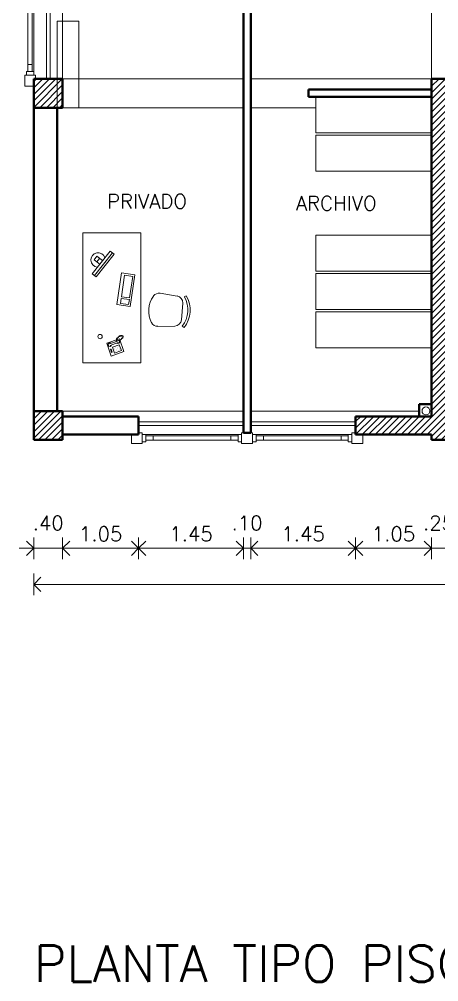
# Model space of a CAD drawing. Extents: x 1018 to 1337, y -109 to 133.
# Drawn here: x 1269.07 to 1274.87, y 106.56 to 119.89 of the extents above; entities that cross this region are included whole.
import ezdxf

# ---------------------------------------------------------------- set-up
doc = ezdxf.new("R2010")
doc.units = 0
doc.header["$LTSCALE"] = 0.5
doc.layers.get('0').update_dxf_attribs({"linetype": 'CONTINUOUS'})
doc.layers.get('Defpoints').update_dxf_attribs({"linetype": 'CONTINUOUS'})
for name, color, linetype, lineweight in [('Acotaciones', 9, 'CONTINUOUS', 9), ('Carpintería', 55, 'CONTINUOUS', 20), ('Detalles .05', 243, 'CONTINUOUS', 5), ('Detalles 01', 8, 'CONTINUOUS', 9), ('Equipamiento fijo', 31, 'CONTINUOUS', 13), ('Equipamiento movil', 33, 'CONTINUOUS', 9), ('Muros corte', 7, 'CONTINUOUS', 40), ('Punta 02', 11, 'CONTINUOUS', 20), ('Punta 05', 52, 'CONTINUOUS', 50), ('Tratamiento pisos', 251, 'CONTINUOUS', 9)]:
    doc.layers.add(name, color=color, linetype=linetype, lineweight=lineweight)
doc.styles.add('Texto 2 mm', font='simplex.shx', dxfattribs={"height": 0.2})
doc.styles.add('Texto 5 mm', font='simplex.shx', dxfattribs={"height": 0.5})
doc.dimstyles.new('Primera línea', dxfattribs={"dimscale": 0, "dimtxt": 0.2, "dimasz": 0.2, "dimexe": 0.15, "dimexo": 0, "dimgap": 0.1, "dimtad": 1, "dimzin": 4, "dimdsep": 46, "dimtxsty": 'Texto 2 mm', "dimblk": 'OPEN90', "dimcen": 2.5, "dimclrd": 256, "dimclre": 256, "dimclrt": 256, "dimadec": 0, "dimazin": 0, "dimtfac": 1, "dimtmove": 2, "dimatfit": 3, "dimldrblk": 'OPEN90', "dimfxl": 1, "dimtolj": 1, "dimtzin": 0, "dimlwd": -1, "dimlwe": -1, "dimarcsym": 0})
doc.dimstyles.new('Segunda línea', dxfattribs={"dimscale": 0, "dimtxt": 0.2, "dimasz": 0.2, "dimexe": 0.15, "dimexo": 0.5, "dimgap": 0.1, "dimtad": 1, "dimzin": 4, "dimdsep": 46, "dimtxsty": 'Texto 2 mm', "dimblk": 'OPEN90', "dimcen": 2.5, "dimclrd": 256, "dimclre": 256, "dimclrt": 256, "dimadec": 0, "dimazin": 0, "dimtfac": 1, "dimtmove": 2, "dimatfit": 3, "dimldrblk": 'OPEN90', "dimfxl": 1, "dimtolj": 1, "dimtzin": 0, "dimlwd": -1, "dimlwe": -1, "dimarcsym": 0})
pattern_1 = [(45, (54.626424, 1.85935), (-0.0449012806, 0.0449012806), [])]

# ---------------------------------------------------------------- blocks, each defined once
blk = doc.blocks.new('_Open90')
at = {"color": 0, "linetype": 'ByBlock', "lineweight": -2}
for p, q in [((0, 0), (-1, 0)), ((-0.5, 0.5), (0, 0)), ((0, 0), (-0.5, -0.5))]:
    blk.add_line(p, q, dxfattribs=at)
blk = doc.blocks.new('*D366')
at = {"layer": 'Acotaciones', "transparency": 16777216}
for p, q in [((1269.672, 112.714), (1269.672, 112.414)), ((1270.722, 112.714), (1270.722, 112.414)), ((1269.872, 112.564), (1270.522, 112.564))]:
    blk.add_line(p, q, dxfattribs=at)
at = {"layer": 'Defpoints', "color": 0, "transparency": 16777216}
for p in [(1269.672, 112.714), (1270.722, 112.714), (1270.722, 112.564)]:
    blk.add_point(p, dxfattribs=at)
at = {"layer": 'Acotaciones', "transparency": 16777216, "xscale": 0.2, "yscale": 0.2, "zscale": 0.2, "rotation": 180}
blk.add_blockref('_Open90', (1269.672, 112.564), dxfattribs=at)
at = {"layer": 'Acotaciones', "transparency": 16777216, "xscale": 0.2, "yscale": 0.2, "zscale": 0.2}
blk.add_blockref('_Open90', (1270.722, 112.564), dxfattribs=at)
at = {"layer": 'Acotaciones', "transparency": 16777216, "insert": (1270.197, 112.764), "char_height": 0.2, "attachment_point": 5, "style": 'Texto 2 mm'}
blk.add_mtext('\\A1;1.05', dxfattribs=at)
blk = doc.blocks.new('*D367')
at = {"layer": 'Acotaciones', "transparency": 16777216}
for p, q in [((1270.722, 112.714), (1270.722, 112.414)), ((1272.172, 112.714), (1272.172, 112.414)), ((1270.922, 112.564), (1271.972, 112.564))]:
    blk.add_line(p, q, dxfattribs=at)
at = {"layer": 'Defpoints', "color": 0, "transparency": 16777216}
for p in [(1270.722, 112.714), (1272.172, 112.714), (1272.172, 112.564)]:
    blk.add_point(p, dxfattribs=at)
at = {"layer": 'Acotaciones', "transparency": 16777216, "xscale": 0.2, "yscale": 0.2, "zscale": 0.2, "rotation": 180}
blk.add_blockref('_Open90', (1270.722, 112.564), dxfattribs=at)
at = {"layer": 'Acotaciones', "transparency": 16777216, "xscale": 0.2, "yscale": 0.2, "zscale": 0.2}
blk.add_blockref('_Open90', (1272.172, 112.564), dxfattribs=at)
at = {"layer": 'Acotaciones', "transparency": 16777216, "insert": (1271.447, 112.764), "char_height": 0.2, "attachment_point": 5, "style": 'Texto 2 mm'}
blk.add_mtext('\\A1;1.45', dxfattribs=at)
blk = doc.blocks.new('*D368')
at = {"layer": 'Acotaciones', "transparency": 16777216}
for p, q in [((1272.272, 112.714), (1272.272, 112.414)), ((1273.722, 112.714), (1273.722, 112.414)), ((1272.472, 112.564), (1273.522, 112.564))]:
    blk.add_line(p, q, dxfattribs=at)
at = {"layer": 'Defpoints', "color": 0, "transparency": 16777216}
for p in [(1272.272, 112.714), (1273.722, 112.714), (1273.722, 112.564)]:
    blk.add_point(p, dxfattribs=at)
at = {"layer": 'Acotaciones', "transparency": 16777216, "xscale": 0.2, "yscale": 0.2, "zscale": 0.2, "rotation": 180}
blk.add_blockref('_Open90', (1272.272, 112.564), dxfattribs=at)
at = {"layer": 'Acotaciones', "transparency": 16777216, "xscale": 0.2, "yscale": 0.2, "zscale": 0.2}
blk.add_blockref('_Open90', (1273.722, 112.564), dxfattribs=at)
at = {"layer": 'Acotaciones', "transparency": 16777216, "insert": (1272.997, 112.764), "char_height": 0.2, "attachment_point": 5, "style": 'Texto 2 mm'}
blk.add_mtext('\\A1;1.45', dxfattribs=at)
blk = doc.blocks.new('*D369')
at = {"layer": 'Acotaciones', "transparency": 16777216}
for p, q in [((1273.722, 112.714), (1273.722, 112.414)), ((1274.772, 112.714), (1274.772, 112.414)), ((1273.922, 112.564), (1274.572, 112.564))]:
    blk.add_line(p, q, dxfattribs=at)
at = {"layer": 'Defpoints', "color": 0, "transparency": 16777216}
for p in [(1273.722, 112.714), (1274.772, 112.714), (1274.772, 112.564)]:
    blk.add_point(p, dxfattribs=at)
at = {"layer": 'Acotaciones', "transparency": 16777216, "xscale": 0.2, "yscale": 0.2, "zscale": 0.2, "rotation": 180}
blk.add_blockref('_Open90', (1273.722, 112.564), dxfattribs=at)
at = {"layer": 'Acotaciones', "transparency": 16777216, "xscale": 0.2, "yscale": 0.2, "zscale": 0.2}
blk.add_blockref('_Open90', (1274.772, 112.564), dxfattribs=at)
at = {"layer": 'Acotaciones', "transparency": 16777216, "insert": (1274.247, 112.764), "char_height": 0.2, "attachment_point": 5, "style": 'Texto 2 mm'}
blk.add_mtext('\\A1;1.05', dxfattribs=at)
blk = doc.blocks.new('*D383')
at = {"layer": 'Acotaciones', "transparency": 16777216}
for p, q in [((1269.272, 112.214), (1269.272, 111.914)), ((1297.472, 112.214), (1297.472, 111.914)), ((1269.472, 112.064), (1297.272, 112.064))]:
    blk.add_line(p, q, dxfattribs=at)
at = {"layer": 'Defpoints', "color": 0, "transparency": 16777216}
for p in [(1269.272, 112.714), (1297.472, 112.714), (1297.472, 112.064)]:
    blk.add_point(p, dxfattribs=at)
at = {"layer": 'Acotaciones', "transparency": 16777216, "xscale": 0.2, "yscale": 0.2, "zscale": 0.2, "rotation": 180}
blk.add_blockref('_Open90', (1269.272, 112.064), dxfattribs=at)
at = {"layer": 'Acotaciones', "transparency": 16777216, "xscale": 0.2, "yscale": 0.2, "zscale": 0.2}
blk.add_blockref('_Open90', (1297.472, 112.064), dxfattribs=at)
at = {"layer": 'Acotaciones', "transparency": 16777216, "insert": (1283.372, 112.264), "char_height": 0.2, "attachment_point": 5, "style": 'Texto 2 mm'}
blk.add_mtext('\\A1;28.20', dxfattribs=at)
blk = doc.blocks.new('TELEFONO')
at = {"layer": 'Detalles .05'}
for p, q in [((0.139, 0.134), (-0.098, 0.134)), ((-0.098, 0.134), (-0.098, -0.099)), ((-0.071, 0.089), (-0.071, -0.055)), ((-0.043, 0.089), (-0.043, -0.055)), ((0.108, 0.063), (0, 0.063)), ((0, 0.063), (0, -0.063)), ((0.081, 0.108), (0.023, 0.108)), ((0.023, 0.108), (0.023, 0.094)), ((0.023, 0.094), (0.081, 0.094)), ((0.027, 0.041), (0.027, 0.041)), ((0.027, 0.014), (0.027, 0.014)), ((0.054, 0.041), (0.054, 0.041)), ((0.054, 0.014), (0.054, 0.014)), ((0.081, 0.094), (0.081, 0.108)), ((0.081, 0.041), (0.081, 0.041)), ((0.081, 0.014), (0.081, 0.014)), ((0.108, -0.063), (0.108, 0.063)), ((0.139, -0.099), (0.139, 0.134)), ((-0.129, -0.104), (-0.147, -0.11)), ((-0.129, -0.116), (-0.147, -0.121)), ((-0.129, -0.127), (-0.147, -0.133)), ((-0.129, -0.139), (-0.147, -0.145)), ((-0.124, -0.093), (-0.141, -0.098)), ((-0.124, -0.15), (-0.141, -0.156)), ((-0.118, -0.081), (-0.135, -0.087)), ((-0.118, -0.162), (-0.135, -0.168)), ((-0.112, -0.07), (-0.129, -0.075)), ((-0.106, -0.058), (-0.124, -0.064)), ((-0.101, -0.047), (-0.118, -0.052)), ((-0.089, -0.156), (-0.106, -0.162)), ((-0.083, -0.145), (-0.101, -0.15)), ((-0.098, -0.099), (0.139, -0.099)), ((-0.078, -0.133), (-0.095, -0.139)), ((-0.072, -0.121), (-0.089, -0.127)), ((-0.067, -0.083), (-0.078, -0.116)), ((0, -0.063), (0.108, -0.063)), ((0.027, -0.013), (0.027, -0.013)), ((0.027, -0.04), (0.027, -0.04)), ((0.054, -0.013), (0.054, -0.013)), ((0.054, -0.04), (0.054, -0.04)), ((0.081, -0.013), (0.081, -0.013)), ((0.081, -0.04), (0.081, -0.04)), ((-0.104, -0.17), (-0.122, -0.176))]:
    blk.add_line(p, q, dxfattribs=at)
for centre, start, end in [((-0.057, 0.089), 298.4915, 241.5085), ((-0.057, -0.055), 118.4915, 61.5085)]:
    blk.add_arc(centre, 0.0302, start, end, dxfattribs=at)
blk = doc.blocks.new('RECTANG')
for p, q in [((1, 1), (0, 1)), ((0, 1), (0, 0)), ((1, 0), (1, 1)), ((0, 0), (1, 0))]:
    blk.add_line(p, q)
blk = doc.blocks.new('KEYBOARD', base_point=(60, 294))
for p, xscale, yscale, zscale in [((60, 294), 19, 8, 19), ((61, 295), 13, 5, 13), ((75, 295), 3, 5, 3)]:
    blk.add_blockref('RECTANG', p, dxfattribs=dict(xscale=xscale, yscale=yscale, zscale=zscale))
blk = doc.blocks.new('silla compu')
for p, q in [((-0.198, 0.131), (-0.215, -0.107)), ((0.255, 0.058), (0.197, -0.173)), ((-0.225, -0.207), (-0.247, -0.23)), ((0.092, -0.242), (-0.137, -0.206)), ((0.175, -0.271), (0.188, -0.3))]:
    blk.add_line(p, q)
for centre, radius, start, end in [((-0.105, 0.124), 0.0936, 112.4967, 175.8734), ((-0.005, -0.116), 0.354, 49.3107, 112.4967), ((0.175, 0.085), 0.0838, 341.6928, 53.5518), ((-0.122, -0.113), 0.0936, 175.8734, 260.9037), ((0.022, 0.055), 0.392, 226.6455, 295.1618), ((0.022, 0.055), 0.361, 226.6972, 295.1102), ((0.098, -0.138), 0.105, 266.1879, 340.6498)]:
    blk.add_arc(centre, radius, start, end)

msp = doc.modelspace()

# ---------------------------------------------------------------- hatches: boundary and pattern name
at = {"layer": 'Detalles 01'}
h = msp.add_hatch(dxfattribs=at)
h.set_pattern_fill('ANSI31,_O', color=256, scale=0.02)
h.set_pattern_definition(pattern_1)
h.paths.add_polyline_path([(1269.672, 119.064), (1269.272, 119.064), (1269.272, 118.664), (1269.672, 118.664)])
h = msp.add_hatch(dxfattribs=at)
h.set_pattern_fill('ANSI31,_O', color=256, scale=0.02)
h.set_pattern_definition(pattern_1)
h.paths.add_polyline_path([(1276.272, 116.039), (1275.022, 116.039), (1275.022, 119.064), (1274.772, 119.064), (1274.772, 114.389), (1273.722, 114.389), (1273.722, 114.139), (1274.772, 114.139), (1274.772, 114.064), (1275.022, 114.064), (1275.022, 115.789), (1276.272, 115.789)])
h.paths.add_polyline_path([(1280.772, 119.064), (1280.522, 119.064), (1280.522, 116.039), (1279.272, 116.039), (1279.272, 115.789), (1280.522, 115.789), (1280.522, 114.064), (1280.772, 114.064), (1280.772, 114.139), (1281.822, 114.139), (1281.822, 114.389), (1280.772, 114.389)])
h = msp.add_hatch(dxfattribs=at)
h.set_pattern_fill('ANSI31,_O', color=256, scale=0.02)
h.set_pattern_definition(pattern_1)
h.paths.add_polyline_path([(1269.672, 114.464), (1269.272, 114.464), (1269.272, 114.064), (1269.672, 114.064)])

# ---------------------------------------------------------------- linework, layer by layer
at = {"layer": 'Acotaciones'}
for p, q in [((1269.172, 112.664), (1269.272, 112.564)), ((1269.272, 112.714), (1269.272, 112.414)), ((1269.272, 112.564), (1269.072, 112.564)), ((1269.272, 112.564), (1269.172, 112.464)), ((1269.272, 112.564), (1269.672, 112.564)), ((1272.172, 112.564), (1272.272, 112.564)), ((1274.772, 112.564), (1275.272, 112.564))]:
    msp.add_line(p, q, dxfattribs=at)
at = {"layer": 'Carpintería'}
for p, q in [((1269.192, 120.931), (1269.192, 119.164)), ((1269.252, 120.931), (1269.252, 119.164)), ((1269.192, 119.264), (1269.252, 119.264)), ((1269.172, 119.114), (1269.172, 119.164)), ((1269.172, 119.164), (1269.272, 119.164)), ((1269.272, 119.164), (1269.272, 119.114)), ((1269.297, 119.114), (1269.147, 119.114)), ((1269.147, 119.114), (1269.147, 118.964)), ((1269.297, 119.114), (1269.297, 119.064)), ((1269.147, 118.964), (1269.272, 118.964)), ((1270.622, 114.014), (1270.622, 114.139)), ((1270.772, 114.164), (1270.722, 114.164)), ((1270.772, 114.014), (1270.772, 114.164)), ((1270.822, 114.139), (1270.772, 114.139)), ((1270.822, 114.039), (1270.822, 114.139)), ((1270.822, 114.119), (1272.097, 114.119)), ((1270.922, 114.059), (1270.922, 114.119)), ((1271.997, 114.059), (1271.997, 114.119)), ((1272.097, 114.139), (1272.097, 114.039)), ((1272.097, 114.139), (1272.147, 114.139)), ((1272.147, 114.014), (1272.147, 114.164)), ((1272.172, 114.164), (1272.147, 114.164)), ((1272.297, 114.164), (1272.272, 114.164)), ((1272.297, 114.014), (1272.297, 114.164)), ((1272.347, 114.139), (1272.297, 114.139)), ((1272.347, 114.039), (1272.347, 114.139)), ((1272.347, 114.119), (1273.622, 114.119)), ((1272.447, 114.059), (1272.447, 114.119)), ((1273.522, 114.059), (1273.522, 114.119)), ((1273.622, 114.039), (1273.622, 114.139)), ((1273.622, 114.139), (1273.672, 114.139)), ((1273.672, 114.014), (1273.672, 114.164)), ((1273.672, 114.164), (1273.722, 114.164)), ((1273.822, 114.014), (1273.822, 114.139)), ((1270.772, 114.014), (1270.622, 114.014)), ((1270.772, 114.039), (1270.822, 114.039)), ((1270.822, 114.059), (1272.097, 114.059)), ((1272.147, 114.039), (1272.097, 114.039)), ((1272.297, 114.014), (1272.147, 114.014)), ((1272.297, 114.039), (1272.347, 114.039)), ((1272.347, 114.059), (1273.622, 114.059)), ((1273.672, 114.039), (1273.622, 114.039)), ((1273.672, 114.014), (1273.822, 114.014))]:
    msp.add_line(p, q, dxfattribs=at)
at = {"layer": 'Detalles 01'}
for p, q in [((1269.447, 121.006), (1269.447, 119.064)), ((1269.497, 121.006), (1269.497, 119.064)), ((1269.272, 120.931), (1269.272, 119.164)), ((1272.172, 114.314), (1270.722, 114.314)), ((1272.172, 114.264), (1270.722, 114.264)), ((1273.722, 114.314), (1272.272, 114.314)), ((1273.722, 114.264), (1272.272, 114.264)), ((1272.097, 114.139), (1270.822, 114.139)), ((1273.622, 114.139), (1272.347, 114.139))]:
    msp.add_line(p, q, dxfattribs=at)
msp.add_circle((1274.696, 114.466), 0.055, dxfattribs=at)
at = {"layer": 'Equipamiento fijo'}
for p, q in [((1273.172, 118.314), (1273.172, 118.814)), ((1273.172, 118.314), (1274.772, 118.314)), ((1273.172, 117.784), (1273.172, 118.284)), ((1273.172, 118.284), (1274.772, 118.284)), ((1273.172, 117.784), (1274.772, 117.784)), ((1273.172, 116.899), (1274.772, 116.899)), ((1273.172, 116.399), (1273.172, 116.899)), ((1273.172, 116.399), (1274.772, 116.399)), ((1273.172, 115.869), (1273.172, 116.369)), ((1273.172, 116.369), (1274.772, 116.369)), ((1273.172, 115.869), (1274.772, 115.869)), ((1273.172, 115.339), (1273.172, 115.839)), ((1273.172, 115.839), (1274.772, 115.839)), ((1273.172, 115.339), (1274.772, 115.339))]:
    msp.add_line(p, q, dxfattribs=at)
at = {"layer": 'Equipamiento movil'}
for p, q in [((1269.597, 118.664), (1269.597, 119.864)), ((1269.597, 119.864), (1269.897, 119.864)), ((1269.897, 119.864), (1269.897, 118.664)), ((1269.897, 118.664), (1269.597, 118.664)), ((1269.952, 116.931), (1269.952, 115.131)), ((1270.752, 116.931), (1269.952, 116.931)), ((1270.752, 115.131), (1270.752, 116.931)), ((1270.08, 116.366), (1270.328, 116.68)), ((1270.145, 116.607), (1270.108, 116.56)), ((1270.359, 116.656), (1270.112, 116.341)), ((1270.383, 116.637), (1270.135, 116.323)), ((1270.222, 116.547), (1270.145, 116.607)), ((1270.328, 116.68), (1270.383, 116.637)), ((1270.185, 116.499), (1270.108, 116.56)), ((1270.146, 116.53), (1270.183, 116.578)), ((1270.135, 116.323), (1270.08, 116.366)), ((1270.752, 115.131), (1269.952, 115.131))]:
    msp.add_line(p, q, dxfattribs=at)
msp.add_circle((1270.189, 115.496), 0.03, dxfattribs=at)
msp.add_arc((1270.162, 116.556), 0.1, 19.6916, 263.9196, dxfattribs=at)
at = {"layer": 'Muros corte'}
for p, q in [((1272.172, 121.106), (1272.172, 114.164)), ((1272.272, 121.106), (1272.272, 114.164)), ((1269.672, 119.064), (1269.272, 119.064)), ((1269.272, 118.664), (1269.272, 119.064)), ((1269.672, 118.664), (1269.672, 119.064)), ((1274.772, 119.064), (1275.022, 119.064)), ((1274.772, 114.389), (1274.772, 119.064)), ((1273.072, 118.914), (1274.772, 118.914)), ((1273.072, 118.914), (1273.072, 118.814)), ((1273.072, 118.814), (1274.772, 118.814)), ((1269.672, 118.664), (1269.272, 118.664)), ((1269.272, 118.664), (1269.272, 114.464)), ((1269.597, 118.664), (1269.597, 114.464)), ((1269.672, 114.464), (1269.272, 114.464)), ((1269.272, 114.064), (1269.272, 114.464)), ((1269.672, 114.064), (1269.672, 114.464)), ((1274.772, 114.559), (1274.602, 114.559)), ((1274.602, 114.389), (1274.602, 114.559)), ((1269.672, 114.389), (1270.722, 114.389)), ((1270.722, 114.139), (1270.722, 114.389)), ((1274.772, 114.389), (1273.722, 114.389)), ((1273.722, 114.139), (1273.722, 114.389)), ((1269.672, 114.064), (1269.272, 114.064)), ((1269.672, 114.139), (1270.722, 114.139)), ((1272.272, 114.164), (1272.172, 114.164)), ((1274.772, 114.139), (1273.722, 114.139)), ((1274.772, 114.064), (1274.772, 114.139)), ((1275.022, 114.064), (1274.772, 114.064))]:
    msp.add_line(p, q, dxfattribs=at)
at = {"layer": 'Tratamiento pisos'}
for p, q in [((1269.672, 121.006), (1269.672, 119.064)), ((1274.772, 119.064), (1274.772, 120.664)), ((1269.672, 119.064), (1272.172, 119.064)), ((1272.272, 119.064), (1274.772, 119.064)), ((1269.672, 118.664), (1272.172, 118.664)), ((1272.272, 118.664), (1273.172, 118.664)), ((1269.672, 114.464), (1272.172, 114.464)), ((1272.272, 114.464), (1274.602, 114.464))]:
    msp.add_line(p, q, dxfattribs=at)

# ---------------------------------------------------------------- block references
at = {"layer": 'Detalles .05', "xscale": -0.8, "yscale": 0.8, "zscale": 0.8, "rotation": 109.5246331456692}
msp.add_blockref('TELEFONO', (1270.408, 115.365), dxfattribs=at)
at = {"layer": 'Equipamiento movil', "xscale": -0.02326153846132684, "yscale": 0.02326153846151868, "zscale": 0.02326153846153847, "rotation": 81.42196533294214}
msp.add_blockref('KEYBOARD', (1270.67, 116.348), dxfattribs=at)
at = {"layer": 'Equipamiento movil', "xscale": -1, "rotation": 76.81788753903416}
msp.add_blockref('silla compu', (1271.101, 115.872), dxfattribs=at)

# ---------------------------------------------------------------- texts
at = {"layer": 'Acotaciones', "char_height": 0.2, "attachment_point": 5, "style": 'Texto 2 mm'}
for s, insert in [('\\A1;.40', (1269.472, 112.913)), ('\\A1;.10', (1272.222, 112.915)), ('.25', (1274.869, 112.913))]:
    msp.add_mtext(s, dxfattribs=dict(at, insert=insert))
at = {"layer": 'Punta 02', "char_height": 0.2, "attachment_point": 1, "style": 'Texto 2 mm'}
for s, insert, width in [('PRIVADO', (1270.285, 117.467), 1.26943), ('ARCHIVO', (1272.898, 117.441), 1.29857)]:
    msp.add_mtext(s, dxfattribs=dict(at, insert=insert, width=width))
at = {"layer": 'Punta 05', "insert": (1269.276, 107.064), "char_height": 0.5, "width": 17.24555, "attachment_point": 1, "style": 'Texto 5 mm'}
msp.add_mtext('PLANTA TIPO PISOS 4º Y 5º - Esc.: 1:100', dxfattribs=at)

# ---------------------------------------------------------------- dimensions: what is measured, and where the dimension line sits
at = {"layer": 'Acotaciones'}
for base, p1, p2, dimstyle, picture, middle in [((1270.722, 112.564), (1269.672, 112.714), (1270.722, 112.714), 'Primera línea', '*D366', (1270.197, 112.764)), ((1272.172, 112.564), (1270.722, 112.714), (1272.172, 112.714), 'Primera línea', '*D367', (1271.447, 112.764)), ((1273.722, 112.564), (1272.272, 112.714), (1273.722, 112.714), 'Primera línea', '*D368', (1272.997, 112.764)), ((1274.772, 112.564), (1273.722, 112.714), (1274.772, 112.714), 'Primera línea', '*D369', (1274.247, 112.764)), ((1297.472, 112.064), (1269.272, 112.714), (1297.472, 112.714), 'Segunda línea', '*D383', (1283.372, 112.264))]:
    dim = msp.add_linear_dim(base=base, p1=p1, p2=p2, dimstyle=dimstyle, override={"dimscale": 1}, dxfattribs=at)
    dim.commit()
    dim.dimension.update_dxf_attribs({"geometry": picture, "text_midpoint": middle})

doc.saveas('drawing.dxf')
